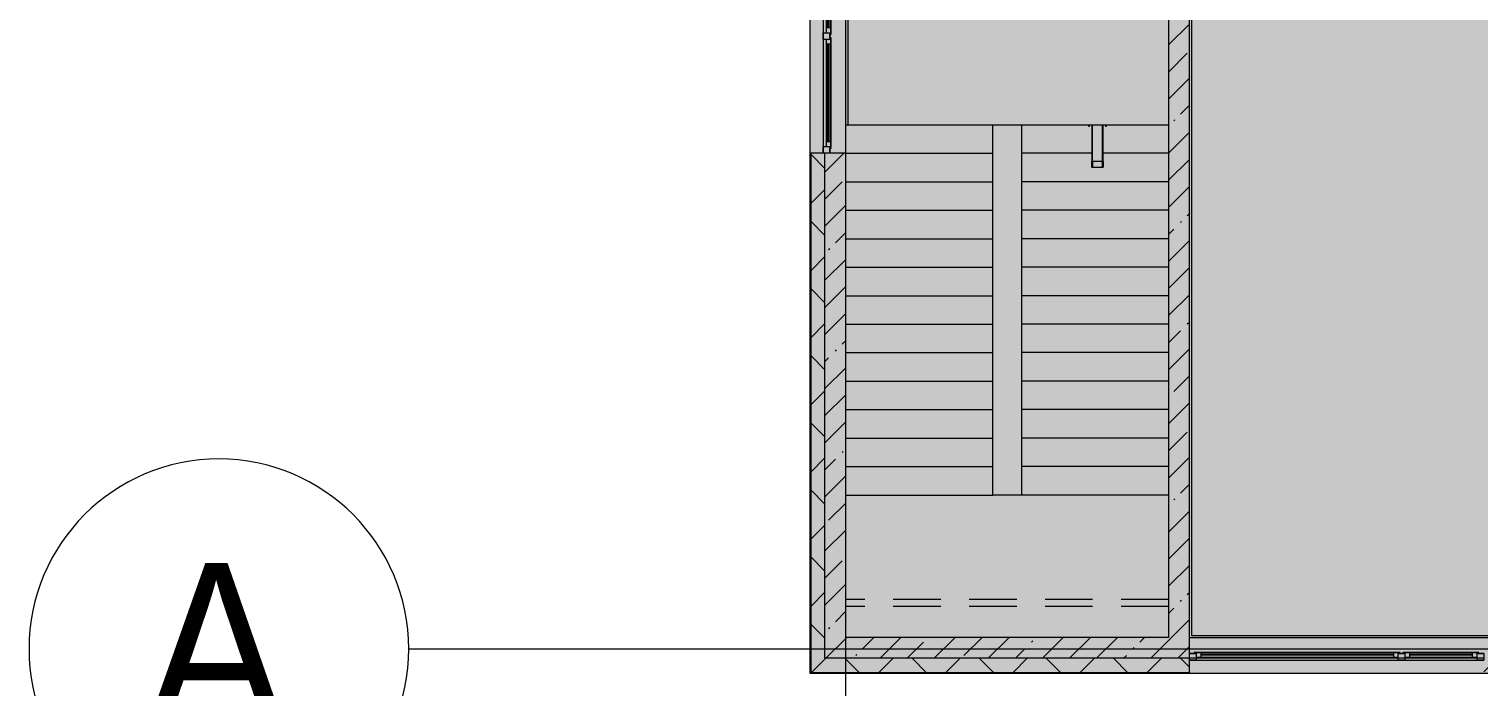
# Model space of a CAD drawing. Header units: millimetres. Extents: x -8624 to 194831, y -8553 to 29000.
# Drawn here: x -8496 to 6781, y -402 to 6529 of the extents above; entities that cross this region are included whole.
import ezdxf

# ---------------------------------------------------------------- set-up
doc = ezdxf.new("R2010")
doc.units = ezdxf.units.MM
doc.linetypes.add('200_ШТРИХ__ш1_п0_6_', pattern=[800, 500, -300])
doc.linetypes.add('Осевая', pattern=[15875, 3175, -2381.25, 7937.5, -2381.25])
doc.layers.add('A-DETL-GENF-1', color=7, linetype='Continuous', lineweight=9, true_color=0xc0c0c0, transparency=0.4)
for name, color, linetype, lineweight in [('A-DETL-MBND-1', 7, '200_ШТРИХ__ш1_п0_6_', 9), ('A-WALL', 7, 'Continuous', 5), ('I-WALL', 7, 'Continuous', 5), ('Оси', 7, 'Continuous', 9), ('Оси-1', 7, 'Continuous', 20), ('Оси-2', 7, 'Осевая', 9)]:
    doc.layers.add(name, color=color, linetype=linetype, lineweight=lineweight)
for name, color, linetype, lineweight, true_color in [('A-FLOR-1', 7, 'Continuous', 5, 0xb7b7b7), ('A-GLAZ-1', 7, 'Continuous', 5, 0x737373), ('A-WALL-1', 7, 'Continuous', 5, 0x737373), ('A-WALL-3', 7, 'Continuous', 9, 0x737373), ('I-WALL-2', 7, 'Continuous', 5, 0x737373), ('S-STRS-1', 7, 'Continuous', 5, 0x737373)]:
    doc.layers.add(name, color=color, linetype=linetype, lineweight=lineweight, true_color=true_color)
doc.styles.add('Arial', font='arial.ttf', dxfattribs={"width": 0.9, "height": 1750})
pattern_1 = [(45, (0, 0), (-353.5534, 353.5534), []), (135, (0, 0), (-353.5534, -353.5534), [])]
pattern_2 = [(45, (0, 0), (-285.123, 285.123), []), (45, (285.12, 0), (-285.123, 285.123), [504.031, -100.806, 16.764, -84.042])]

# ---------------------------------------------------------------- blocks, each defined once
blk = doc.blocks.new('120_Окно_СКБ_2Ст - 120_Окно_СКБ_2Ст 3100х2500 _мал_ створка слева-2_-22446420-3_1_1_птичка копия 1')
at = {"layer": 'A-GLAZ-1'}
for p, q in [((-1550, -127), (-1550, -57)), ((-1550, -57), (-1480, -57)), ((1550, -57), (-1550, -57)), ((-1480, -127), (-1550, -127)), ((-1550, -127), (-1500, -127)), ((-1480, -127), (-1500, -127)), ((-1500, -127), (-1500, -137)), ((-1500, -137), (-700, -137)), ((-700, -137), (-1500, -137)), ((-1480, -57), (-1480, -127)), ((-720, -87), (-1480, -87)), ((-1480, -87), (-1480, -127)), ((-1430, -137), (-1430, -87)), ((-1430, -107), (-770, -107)), ((-770, -117), (-1430, -117)), ((-770, -137), (-770, -87)), ((-720, -127), (-720, -57)), ((-720, -57), (-650, -57)), ((-720, -127), (-720, -87)), ((-650, -127), (-720, -127)), ((-700, -127), (-720, -127)), ((-700, -127), (-670, -127)), ((-700, -137), (-700, -127)), ((-650, -127), (-670, -127)), ((-670, -127), (-670, -137)), ((-670, -137), (1500, -137)), ((1500, -137), (-670, -137)), ((-650, -57), (-650, -127)), ((1480, -87), (-650, -87)), ((-650, -87), (-650, -127)), ((-600, -137), (-600, -87)), ((-600, -107), (1430, -107)), ((1430, -117), (-600, -117)), ((1430, -137), (1430, -87)), ((1480, -127), (1480, -57)), ((1480, -57), (1550, -57)), ((1480, -127), (1480, -87)), ((1550, -127), (1480, -127)), ((1500, -127), (1480, -127)), ((1500, -127), (1550, -127)), ((1500, -137), (1500, -127)), ((1550, -57), (1550, -127))]:
    blk.add_line(p, q, dxfattribs=at)
blk = doc.blocks.new('120_Окно_СКБ_2Ст - 120_Окно_СКБ_2Ст 2100х2400 _мал створка справа_-22446225-3_1_1_птичка копия 1')
at = {"layer": 'A-GLAZ-1'}
for p, q in [((-1050, -127), (-1050, -57)), ((-1050, -57), (-980, -57)), ((1050, -57), (-1050, -57)), ((-980, -127), (-1050, -127)), ((-1050, -127), (-1000, -127)), ((-980, -127), (-1000, -127)), ((-1000, -127), (-1000, -137)), ((-1000, -137), (170, -137)), ((170, -137), (-1000, -137)), ((-980, -57), (-980, -127)), ((150, -87), (-980, -87)), ((-980, -87), (-980, -127)), ((-930, -137), (-930, -87)), ((-930, -107), (100, -107)), ((100, -117), (-930, -117)), ((100, -137), (100, -87)), ((150, -127), (150, -57)), ((150, -57), (220, -57)), ((150, -127), (150, -87)), ((220, -127), (150, -127)), ((170, -127), (150, -127)), ((170, -127), (200, -127)), ((170, -137), (170, -127)), ((220, -127), (200, -127)), ((200, -127), (200, -137)), ((200, -137), (1000, -137)), ((1000, -137), (200, -137)), ((220, -57), (220, -127)), ((980, -87), (220, -87)), ((220, -87), (220, -127)), ((270, -137), (270, -87)), ((270, -107), (930, -107)), ((930, -117), (270, -117)), ((930, -137), (930, -87)), ((980, -127), (980, -57)), ((980, -57), (1050, -57)), ((980, -127), (980, -87)), ((1050, -127), (980, -127)), ((1000, -127), (980, -127)), ((1000, -127), (1050, -127)), ((1000, -137), (1000, -127)), ((1050, -57), (1050, -127))]:
    blk.add_line(p, q, dxfattribs=at)
blk = doc.blocks.new('Анкер клиновой - Анкер клиновой МКТ В 10-10-16_85-V78-3_1_1_птичка копия 1')
at = {"layer": 'A-DETL-MBND-1'}
for p, q in [((2843, 5520), (2843, 5516)), ((2843, 5516), (2859, 5516)), ((2859, 5516), (2843, 5516)), ((2846, 5520), (2846, 5506)), ((2846, 5506), (2856, 5506)), ((2856, 5506), (2846, 5506)), ((2856, 5506), (2856, 5520)), ((2859, 5516), (2859, 5520))]:
    blk.add_line(p, q, dxfattribs=at)
blk = doc.blocks.new('ОМ_Труба_ГОСТ 8639-82 - ОМ_Труба_ГОСТ 8639-82-V79-3_1_1_птичка копия 1')
at = {"layer": 'A-DETL-MBND-1'}
for p, q in [((2701, 5520), (2701, 5133)), ((2707, 5070), (2707, 5520)), ((2815, 5070), (2815, 5520)), ((2821, 5133), (2821, 5520)), ((2701, 5075), (2701, 5133)), ((2707, 5133), (2707, 5075)), ((2710, 5138), (2812, 5138)), ((2812, 5135), (2710, 5135)), ((2710, 5073), (2812, 5073)), ((2812, 5070), (2710, 5070)), ((2815, 5075), (2815, 5133)), ((2821, 5133), (2821, 5075))]:
    blk.add_line(p, q, dxfattribs=at)
at = {"layer": 'A-DETL-MBND-1', "flags": 128}
for points in [[(2701, 5133), (2701, 5134), (2702, 5135), (2703, 5136), (2704, 5137), (2706, 5137), (2708, 5138), (2710, 5138)], [(2710, 5070), (2708, 5070), (2706, 5070), (2704, 5071), (2703, 5072), (2702, 5073), (2701, 5074), (2701, 5075)], [(2710, 5135), (2709, 5135), (2708, 5134), (2708, 5134), (2707, 5134), (2707, 5134), (2707, 5133), (2707, 5133)], [(2707, 5075), (2707, 5074), (2707, 5074), (2707, 5074), (2708, 5073), (2708, 5073), (2709, 5073), (2710, 5073)], [(2812, 5138), (2814, 5138), (2816, 5137), (2817, 5137), (2819, 5136), (2820, 5135), (2820, 5134), (2821, 5133)], [(2815, 5133), (2815, 5133), (2814, 5134), (2814, 5134), (2814, 5134), (2813, 5134), (2812, 5135), (2812, 5135)], [(2821, 5075), (2820, 5074), (2820, 5073), (2819, 5072), (2817, 5071), (2816, 5070), (2814, 5070), (2812, 5070)], [(2812, 5073), (2812, 5073), (2813, 5073), (2814, 5073), (2814, 5074), (2814, 5074), (2815, 5074), (2815, 5075)]]:
    blk.add_lwpolyline(points, dxfattribs=at)
blk = doc.blocks.new('Зашивка приборов отопления37 - Зашивка приборов отопления-33325027-3_1_1_птичка копия 1')
at = {"layer": 'A-DETL-MBND-1'}
for p, q in [((121055, 18487), (124455, 18487)), ((121055, 18412), (124455, 18412))]:
    blk.add_line(p, q, dxfattribs=at)
blk = doc.blocks.new('Ось сетки - D8-29747960-3_1_1_птичка копия 1')
at = {"layer": 'Оси-1'}
for start, end in [(360, 180), (180, 360)]:
    blk.add_arc((0, 0), 4, start, end, dxfattribs=at)

msp = doc.modelspace()

# ---------------------------------------------------------------- hatches: boundary and pattern name
at = {"layer": 'A-DETL-GENF-1'}
msp.add_hatch(color=256, dxfattribs=at).paths.add_polyline_path([(38005.7, -258), (38310, -258), (38310, 15358), (-268, 15358), (-268, -258), (37114.6, -258)])
at = {"layer": 'A-WALL'}
h = msp.add_hatch(dxfattribs=at)
h.set_pattern_fill('FP_27', color=256, style=0, pattern_type=2)
h.set_pattern_definition(pattern_1)
h.paths.add_polyline_path([(-260, -100), (-110, -100), (-110, 5220), (-260, 5220), (-260, 356.9)])
h.paths.add_polyline_path([(-110, 7320), (-110, 8520), (-260, 8520), (-260, 7320)])
h.paths.add_polyline_path([(-260, 10820), (-110, 10820), (-110, 12220), (-260, 12220), (-260, 11241.9)])
h.paths.add_polyline_path([(-260, 13120), (-110, 13120), (-110, 15073), (-260, 15073), (-260, 13418.9)])
h = msp.add_hatch(dxfattribs=at)
h.set_pattern_fill('FP_27', color=256, style=0, pattern_type=2)
h.set_pattern_definition(pattern_1)
h.paths.add_polyline_path([(29809.7, -250), (29982.8, -250), (29982.8, -100), (29209.7, -100), (29209.7, -250)])
h.paths.add_polyline_path([(32110, -250), (32110, -100), (30882.8, -100), (30882.8, -250), (31768.3, -250)])
h.paths.add_polyline_path([(38310, -250), (38310, -100), (37423, -100), (37423, -250), (38005.7, -250)])
h.paths.add_polyline_path([(33010, -250), (33870, -250), (33870, -100), (33010, -100), (33010, -187.4)])
h.paths.add_polyline_path([(36523, -250), (36523, -100), (35970, -100), (35970, -250), (36223.6, -250)])
h.paths.add_polyline_path([(17260, -250), (17260, -100), (16510, -100), (16510, -250), (16620.5, -250)])
h.paths.add_polyline_path([(25560, -250), (26409.7, -250), (26409.7, -100), (24810, -100), (24810, -250), (25531, -250)])
h.paths.add_polyline_path([(19360, -250), (20710, -250), (20710, -100), (19360, -100)])
h.paths.add_polyline_path([(22510, -250), (22710, -250), (22710, -100), (21610, -100), (21610, -250), (21966.8, -250)])
h.paths.add_polyline_path([(14860, -250), (15610, -250), (15610, -100), (14860, -100)])
h.paths.add_polyline_path([(12760, -250), (12760, -100), (12010, -100), (12010, -250), (12165.3, -250)])
h.paths.add_polyline_path([(2363.7, -250), (3730, -250), (3730, -100), (-260, -100), (-260, -250)])
h.paths.add_polyline_path([(10359.7, -250), (11110, -250), (11110, -100), (10359.7, -100)])
h.paths.add_polyline_path([(8259.7, -250), (8259.7, -100), (6830, -100), (6830, -250), (7710, -250)])
at = {"layer": 'I-WALL'}
h = msp.add_hatch(dxfattribs=at)
h.set_pattern_fill('FP_23', color=256, style=0, pattern_type=2)
h.set_pattern_definition(pattern_2)
h.paths.add_polyline_path([(-110, -100), (110, -100), (110, 5220), (-110, 5220), (-110, 356.9)])
h.paths.add_polyline_path([(110, 7320), (110, 7900), (-110, 7900), (-110, 7320)])
h = msp.add_hatch(dxfattribs=at)
h.set_pattern_fill('FP_23', color=256, style=0, pattern_type=2)
h.set_pattern_definition(pattern_2)
h.paths.add_polyline_path([(3510, -100), (3730, -100), (3730, 7900), (3510, 7900), (3510, 120)])
h = msp.add_hatch(dxfattribs=at)
h.set_pattern_fill('FP_23', color=256, style=0, pattern_type=2)
h.set_pattern_definition(pattern_2)
h.paths.add_polyline_path([(110, -100), (3510, -100), (3510, 120), (110, 120)])

# ---------------------------------------------------------------- linework, layer by layer
at = {"layer": 'A-FLOR-1'}
for p, q in [((130, 7659), (130, 5520)), ((3750, 7680), (3750, 140.5)), ((110, 5520), (3510, 5520)), ((3750, 140.5), (7640, 140.5))]:
    msp.add_line(p, q, dxfattribs=at)
at = {"layer": 'A-WALL-1'}
for p, q in [((-268, 14772.9), (-268, -258)), ((-110, 5220), (-268, 5220)), ((6830, -100), (-110, -100)), ((3730, -258), (3730, -100)), ((-268, -258), (10359.7, -258))]:
    msp.add_line(p, q, dxfattribs=at)
at = {"layer": 'A-WALL-3'}
for p, q in [((-263, 5220), (-263, -253)), ((-260, 5220), (-260, -250)), ((-110, -100), (-110, 5220)), ((-263, -253), (3730, -253)), ((-260, -250), (3730, -250))]:
    msp.add_line(p, q, dxfattribs=at)
at = {"layer": 'I-WALL-2'}
for p, q in [((110, 120), (110, 7680)), ((3510, 7680), (3510, 120)), ((3730, -100), (3730, 7700)), ((110, 5220), (-110, 5220)), ((3510, 120), (110, 120)), ((3730, 120), (7660, 120))]:
    msp.add_line(p, q, dxfattribs=at)
at = {"layer": 'S-STRS-1'}
for p, q in [((110, 5520), (1660, 5520)), ((1660, 5220), (1660, 5520)), ((1960, 5520), (1960, 5220)), ((110, 5220), (1660, 5220)), ((110, 5220), (1660, 5220)), ((1660, 4920), (1660, 5220)), ((1960, 5220), (1960, 4920)), ((2704.3, 5220), (1960, 5220)), ((2704.3, 5220), (1960, 5220)), ((3510, 5220), (2817.1, 5220)), ((3510, 5220), (2817.1, 5220)), ((110, 4920), (1660, 4920)), ((110, 4920), (1660, 4920)), ((1660, 4620), (1660, 4920)), ((1960, 4920), (1960, 4620)), ((3510, 4920), (1960, 4920)), ((3510, 4920), (1960, 4920)), ((110, 4620), (1660, 4620)), ((110, 4620), (1660, 4620)), ((1660, 4320), (1660, 4620)), ((1960, 4620), (1960, 4320)), ((3510, 4620), (1960, 4620)), ((3510, 4620), (1960, 4620)), ((110, 4320), (1660, 4320)), ((110, 4320), (1660, 4320)), ((1660, 4020), (1660, 4320)), ((1960, 4320), (1960, 4020)), ((3510, 4320), (1960, 4320)), ((3510, 4320), (1960, 4320)), ((110, 4020), (1660, 4020)), ((110, 4020), (1660, 4020)), ((1660, 3720), (1660, 4020)), ((1960, 4020), (1960, 3720)), ((3510, 4020), (1960, 4020)), ((3510, 4020), (1960, 4020)), ((110, 3720), (1660, 3720)), ((110, 3720), (1660, 3720)), ((1660, 3420), (1660, 3720)), ((1960, 3720), (1960, 3420)), ((3510, 3720), (1960, 3720)), ((3510, 3720), (1960, 3720)), ((110, 3420), (1660, 3420)), ((110, 3420), (1660, 3420)), ((1660, 3120), (1660, 3420)), ((1960, 3420), (1960, 3120)), ((3510, 3420), (1960, 3420)), ((3510, 3420), (1960, 3420)), ((110, 3120), (1660, 3120)), ((110, 3120), (1660, 3120)), ((1660, 2820), (1660, 3120)), ((1960, 3120), (1960, 2820)), ((3510, 3120), (1960, 3120)), ((3510, 3120), (1960, 3120)), ((110, 2820), (1660, 2820)), ((110, 2820), (1660, 2820)), ((1660, 2520), (1660, 2820)), ((1960, 2820), (1960, 2520)), ((3510, 2820), (1960, 2820)), ((3510, 2820), (1960, 2820)), ((110, 2520), (1660, 2520)), ((110, 2520), (1660, 2520)), ((1660, 2220), (1660, 2520)), ((1960, 2520), (1960, 2220)), ((3510, 2520), (1960, 2520)), ((3510, 2520), (1960, 2520)), ((110, 2220), (1660, 2220)), ((110, 2220), (1660, 2220)), ((1660, 1920), (1660, 2220)), ((1960, 2220), (1960, 1920)), ((3510, 2220), (1960, 2220)), ((3510, 2220), (1960, 2220)), ((110, 1920), (1660, 1920)), ((110, 1920), (1660, 1920)), ((1660, 1620), (1660, 1920)), ((1960, 1920), (1960, 1620)), ((3510, 1920), (1960, 1920)), ((3510, 1920), (1960, 1920)), ((110, 1620), (1660, 1620)), ((110, 1620), (1660, 1620)), ((1960, 1620), (1660, 1620)), ((3510, 1620), (1960, 1620)), ((3510, 1620), (1960, 1620))]:
    msp.add_line(p, q, dxfattribs=at)
at = {"layer": 'Оси'}
for p, q in [((110, 5439), (110, 15380)), ((110, -4552.8), (110, 5388.2)), ((-4495.5, 0), (8004.5, 0))]:
    msp.add_line(p, q, dxfattribs=at)
at = {"layer": 'Оси-2'}
msp.add_line((110, 5388.2), (110, 5439), dxfattribs=at)

# ---------------------------------------------------------------- block references
at = {"layer": 'A-DETL-MBND-1'}
for name, p in [('Анкер клиновой - Анкер клиновой МКТ В 10-10-16_85-V78-3_1_1_птичка копия 1', (-180, 0)), ('ОМ_Труба_ГОСТ 8639-82 - ОМ_Труба_ГОСТ 8639-82-V79-3_1_1_птичка копия 1', (0, 0)), ('Анкер клиновой - Анкер клиновой МКТ В 10-10-16_85-V78-3_1_1_птичка копия 1', (0, 0))]:
    msp.add_blockref(name, p, dxfattribs=at)
at = {"layer": 'A-DETL-MBND-1', "rotation": 180}
msp.add_blockref('Зашивка приборов отопления37 - Зашивка приборов отопления-33325027-3_1_1_птичка копия 1', (124565, 18932.5), dxfattribs=at)
at = {"layer": 'A-GLAZ-1'}
for name, p, rotation in [('120_Окно_СКБ_2Ст - 120_Окно_СКБ_2Ст 2100х2400 _мал створка справа_-22446225-3_1_1_птичка копия 1', (-185, 6270), 89.99999999999991), ('120_Окно_СКБ_2Ст - 120_Окно_СКБ_2Ст 3100х2500 _мал_ створка слева-2_-22446420-3_1_1_птичка копия 1', (5280, -175), 180)]:
    msp.add_blockref(name, p, dxfattribs=dict(at, rotation=rotation))
at = {"layer": 'Оси-1', "xscale": 499.9999999999995, "yscale": 499.9999999999995, "zscale": 499.9999999999995, "rotation": 269.9999999999994}
msp.add_blockref('Ось сетки - D8-29747960-3_1_1_птичка копия 1', (-6495.5, 0), dxfattribs=at)

# ---------------------------------------------------------------- texts
at = {"layer": 'Оси', "insert": (-7259.4, 905.2), "char_height": 1750, "width": 1803.797, "attachment_point": 1, "style": 'Arial'}
msp.add_mtext('\\fArial|b0|i0|c204|p34|;\\W.9;А', dxfattribs=at)

doc.saveas('drawing.dxf')
